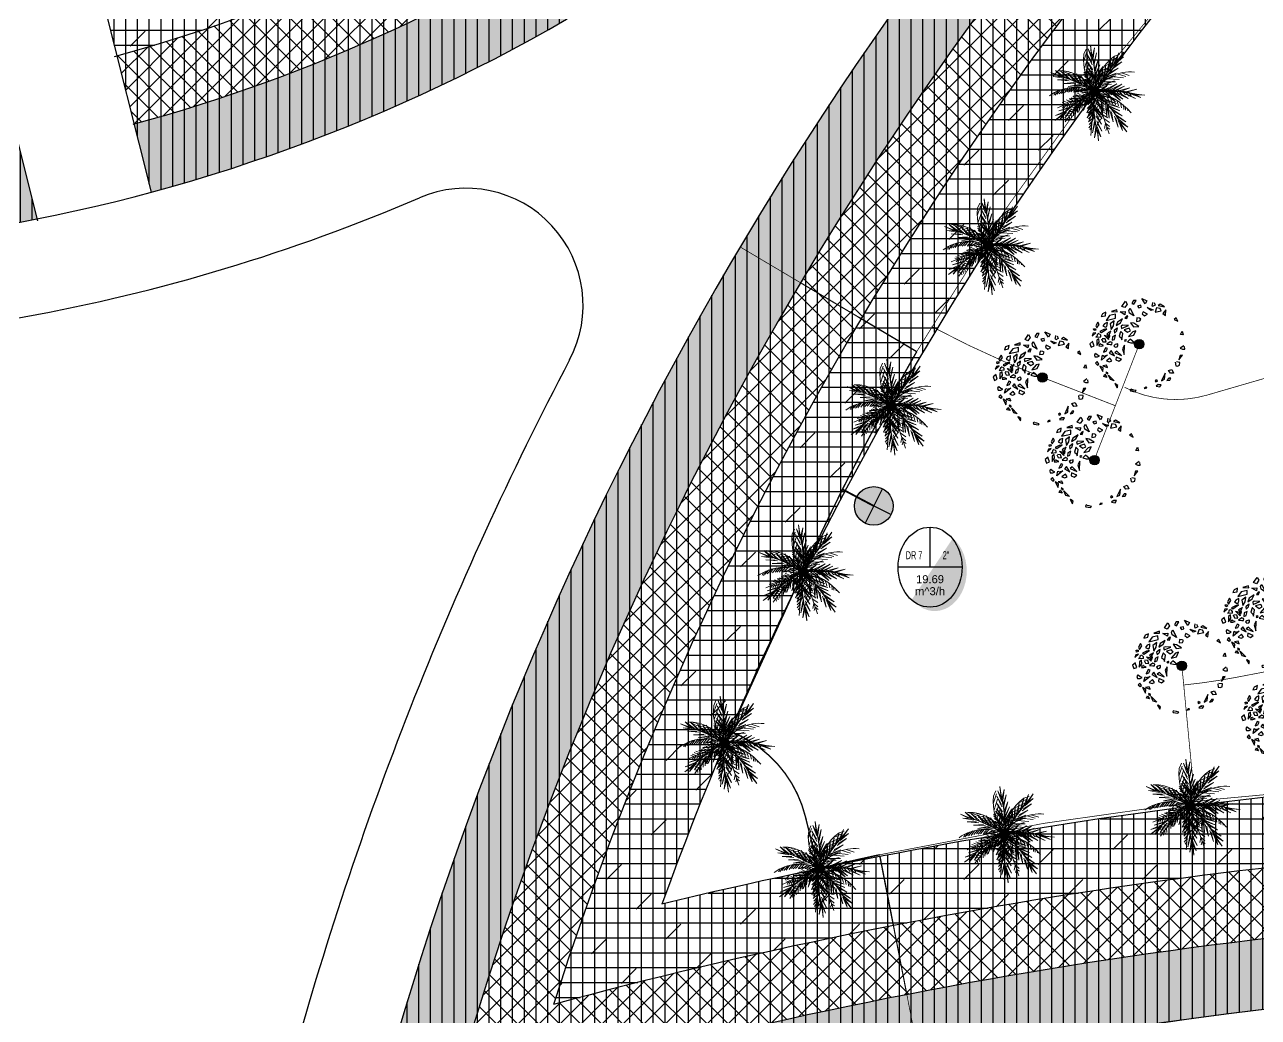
# Model space of a CAD drawing. Extents: x 671027 to 671614, y 802418 to 802669.
# Drawn here: x 671358.2 to 671410.8, y 802486.7 to 802529.1 of the extents above; entities that cross this region are included whole.
import ezdxf
from ezdxf.enums import TextEntityAlignment as Align

# ---------------------------------------------------------------- set-up
doc = ezdxf.new("R2010")
doc.units = 0
for name, color, linetype in [('Bubbler 110', 1, 'Continuous'), ('Bubbler 60', 200, 'Continuous'), ('drip line', 7, 'Continuous'), ('korezia', 8, 'Continuous'), ('L-VALV-NOTN', 7, 'Continuous'), ('L-VALV-SYMB', 7, 'Continuous'), ('L-ZONE-ATTR-VALV', 7, 'Continuous'), ('Pipe-Lateral-10 Bars-32mm', 7, 'Continuous'), ('Pipe-Lateral-10 Bars-50mm', 7, 'Continuous'), ('Pipe-Lateral-10 Bars-63mm', 7, 'Continuous'), ('Pipe-Lateral-10 Bars-90mm', 7, 'Continuous'), ('ROAD BORDER', 7, 'Continuous'), ('Roads boundry', 7, 'Continuous'), ('shrubs-Gc', 7, 'Continuous')]:
    doc.layers.add(name, color=color, linetype=linetype)
doc.layers.add('L-SYMB-TRIM', color=7, linetype='Continuous', true_color=0x000000)
doc.layers.add('palm bltshardia', color=8, linetype='Continuous', lineweight=15)
doc.styles.get("Standard").update_dxf_attribs({"font": 'arial.ttf'})
doc.styles.add('ValveZoneLabelText', font='arial.ttf', dxfattribs={"height": 0.2})
doc.linetypes.add('32mm', pattern='A,0.5,-0.2,["32mm",Standard,S=0.1,R=0,X=-0.1,Y=-0.05],-0.5', length=1.2)
doc.linetypes.add('50mm', pattern='A,0.5,-0.2,["50mm",Standard,S=0.1,R=0,X=-0.1,Y=-0.05],-0.5', length=1.2)
doc.linetypes.add('63mm', pattern='A,0.5,-0.2,["63mm",Standard,S=0.1,R=0,X=-0.1,Y=-0.05],-0.5', length=1.2)
doc.linetypes.add('90mm', pattern='A,0.5,-0.2,["90mm",Standard,S=0.1,R=0,X=-0.1,Y=-0.05],-0.5', length=1.2)
doc.linetypes.add('PIPE 90', pattern='A,12.7,-5.08,["GAS",Standard,S=2.54,R=0,X=-2.54,Y=-1.27],-6.35', length=24.13)
pattern_1 = [(90, (0, 0), (-0.5, 0), [])]

# ---------------------------------------------------------------- blocks, each defined once
blk = doc.blocks.new('aer')
at = {"layer": 'palm bltshardia', "color": 60}
for p, q in [((-0.891, 1.136, -0.051), (-0.879, 1.331, -0.051)), ((-0.255, 1.133, -0.051), (-0.058, 1.356, -0.051)), ((-0.81, 0.872, -0.051), (-0.819, 1.243, -0.051)), ((-0.707, 0.675, -0.051), (-0.718, 1.075, -0.051)), ((-0.603, 0.53, -0.051), (-0.613, 0.908, -0.051)), ((-0.278, 0.753, -0.051), (-0.062, 1.138, -0.051)), ((-0.277, 0.977, -0.051), (-0.076, 1.224, -0.051)), ((-0.258, 0.596, -0.051), (-0.065, 0.972, -0.051)), ((-0.51, 0.415, -0.051), (-0.513, 0.771, -0.051)), ((-0.425, 0.295, -0.051), (-0.425, 0.655, -0.051)), ((-0.339, 0.232, -0.051), (-0.331, 0.554, -0.051)), ((-0.217, 0.114, -0.051), (-0.257, 0.443, -0.051)), ((-0.21, 0.41, -0.051), (-0.041, 0.821, -0.051)), ((-0.149, 0.254, -0.051), (-0.025, 0.658, -0.051)), ((-0.095, 0.15, -0.051), (-0.012, 0.47, -0.051)), ((0.48, 0.526, -0.051), (0.717, 0.496, -0.051)), ((0.575, 0.6, -0.051), (0.788, 0.582, -0.051)), ((0.714, 0.682, -0.051), (0.895, 0.65, -0.051)), ((0.825, 0.752, -0.051), (0.985, 0.699, -0.051)), ((0.904, 0.782, -0.051), (1.026, 0.747, -0.051)), ((1.011, 0.826, -0.051), (1.077, 0.81, -0.051)), ((-1.388, 0.173, -0.051), (-1.523, 0.314, -0.051)), ((-1.139, 0.052, -0.051), (-1.417, 0.299, -0.051)), ((-0.925, -0.006, -0.051), (-1.225, 0.258, -0.051)), ((-0.748, -0.029, -0.051), (-1.032, 0.221, -0.051)), ((-0.6, -0.038, -0.051), (-0.863, 0.202, -0.051)), ((-0.454, -0.058, -0.051), (-0.718, 0.187, -0.051)), ((-0.349, -0.038, -0.051), (-0.579, 0.187, -0.051)), ((-0.18, -0.029, -0.051), (-0.449, 0.166, -0.051)), ((0.119, 0.117, -0.051), (0.41, 0.15, -0.051)), ((0.196, 0.228, -0.051), (0.479, 0.242, -0.051)), ((0.29, 0.343, -0.051), (0.575, 0.325, -0.051)), ((0.371, 0.427, -0.051), (0.632, 0.412, -0.051))]:
    blk.add_line(p, q, dxfattribs=at)
at = {"layer": 'palm bltshardia', "color": 52, "elevation": -0.051}
for points in [[(-0.674, 1.05), (-0.948, 1.329), (-0.715, 1.143)], [(-0.629, 1.061), (-0.748, 1.433), (-0.692, 1.141)], [(0.421, 1.002), (0.498, 1.407), (0.461, 1.073)], [(-0.455, 0.644), (-0.79, 0.908), (-0.484, 0.718)], [(-0.372, 0.679), (-0.449, 1.098), (-0.424, 0.739)], [(-0.243, 0.4), (-0.234, 0.912), (-0.291, 0.483)], [(0.226, 0.576), (0.227, 1.052), (0.262, 0.648)], [(0.484, 0.952), (0.786, 1.232), (0.523, 1.022)], [(-1.112, 0.409), (-1.451, 0.603), (-1.212, 0.425)], [(-0.664, 0.301), (-1.004, 0.558), (-0.742, 0.31)], [(-0.251, 0.358), (-0.722, 0.605), (-0.315, 0.456)], [(-0.334, 0.177), (-0.694, 0.569), (-0.446, 0.214)], [(0.009, 0.105), (0.103, 0.536), (-0.019, 0.164)], [(0.073, 0.241), (0.046, 0.832), (0.12, 0.405)], [(0.094, 0.247), (0.608, 0.539), (0.207, 0.374)], [(0.228, 0.559), (0.631, 0.814), (0.27, 0.628)], [(0.472, 0.216), (0.851, 0.589), (0.585, 0.247)], [(0.807, 0.324), (1.16, 0.563), (0.886, 0.329)], [(1.26, 0.408), (1.609, 0.585), (1.361, 0.419)], [(-1.111, 0.363), (-1.501, 0.383), (-1.204, 0.404)], [(-0.675, 0.212), (-1.1, 0.179), (-0.747, 0.247)], [(-0.373, 0.158), (-0.866, 0.018), (-0.465, 0.183)], [(-0.024, -0.011), (-0.416, -0.211), (-0.088, 0.002)], [(-0.02, 0.001), (-0.243, 0.382), (-0.081, 0.025)], [(0.069, -0.039), (0.462, 0.162), (0.133, -0.051)], [(0.083, 0.078), (0.397, 0.386), (0.148, 0.085)], [(0.51, 0.195), (0.995, 0.031), (0.603, 0.216)], [(0.814, 0.234), (1.237, 0.18), (0.887, 0.265)], [(1.257, 0.363), (1.648, 0.363), (1.352, 0.399)], [(-0.33, -0.233), (-0.849, -0.348), (-0.418, -0.311)], [(-0.021, -0.049), (-0.462, -0.051), (-0.073, -0.09)], [(-0.334, -0.276), (-0.459, -0.773), (-0.402, -0.343)], [(0.022, -0.075), (-0.197, -0.458), (0.031, -0.14)], [(0.027, -0.435), (-0.133, -0.942), (0.05, -0.549)], [(-0.013, -0.058), (-0.035, -0.498), (-0.056, -0.107)], [(0.034, -0.072), (0.404, -0.312), (0.055, -0.134)], [(0.066, -0.051), (0.288, -0.432), (0.127, -0.075)], [(0.38, -0.226), (0.739, -0.618), (0.491, -0.263)], [(0.419, -0.208), (0.911, -0.068), (0.511, -0.233)], [(0.709, -0.351), (1.049, -0.607), (0.788, -0.36)], [(0.721, -0.261), (1.146, -0.229), (0.792, -0.296)], [(1.156, -0.413), (1.547, -0.432), (1.249, -0.453)], [(-0.92, -0.79), (-1.258, -0.987), (-0.984, -0.869)], [(-0.88, -0.812), (-1.092, -1.141), (-0.961, -0.873)], [(-0.603, -0.456), (-0.995, -0.622), (-0.65, -0.52)], [(-0.531, -0.511), (-0.716, -0.895), (-0.597, -0.555)], [(0.084, -0.782), (0.031, -1.205), (0.115, -0.855)], [(0.062, -0.459), (0.43, -0.816), (0.087, -0.551)], [(0.167, -0.748), (0.408, -1.099), (0.172, -0.827)], [(1.157, -0.458), (1.496, -0.653), (1.257, -0.474)], [(0.214, -1.224), (0.216, -1.615), (0.251, -1.319)], [(0.254, -1.2), (0.432, -1.548), (0.265, -1.301)]]:
    blk.add_lwpolyline(points, dxfattribs=at)
at = {"layer": 'palm bltshardia', "elevation": -0.051}
for points in [[(-0.74, 1.253), (-0.9, 1.5), (-0.747, 1.23)], [(0.677, 1.327), (0.807, 1.59), (0.653, 1.32)], [(-1.325, 0.422), (-1.605, 0.513), (-1.304, 0.434)], [(1.474, 0.41), (1.758, 0.487), (1.454, 0.424)], [(1.37, -0.471), (1.65, -0.562), (1.35, -0.483)], [(-1.038, -0.969), (-1.257, -1.165), (-1.038, -0.945)], [(0.31, -1.415), (0.371, -1.703), (0.289, -1.403)]]:
    blk.add_lwpolyline(points, dxfattribs=at)
at = {"layer": 'palm bltshardia', "color": 64, "elevation": -0.051}
for points in [[(0.566, 1.137), (0.83, 1.426), (0.604, 1.231)], [(-0.585, 0.868), (-0.897, 1.137), (-0.626, 0.937)], [(-0.51, 0.897), (-0.602, 1.299), (-0.551, 0.966)], [(-0.298, 0.478), (-0.317, 0.955), (-0.337, 0.549)], [(0.146, 0.458), (0.125, 0.989), (0.199, 0.563)], [(0.292, 0.778), (0.353, 1.2), (0.342, 0.84)], [(0.364, 0.723), (0.688, 0.999), (0.39, 0.798)], [(-0.913, 0.369), (-1.252, 0.602), (-0.99, 0.392)], [(-0.474, 0.204), (-0.81, 0.542), (-0.55, 0.23)], [(-0.313, 0.485), (-0.726, 0.725), (-0.358, 0.553)], [(-0.1, 0.185), (-0.625, 0.458), (-0.218, 0.308)], [(-0.129, 0.074), (-0.526, 0.513), (-0.278, 0.157)], [(-0.095, 0.207), (-0.091, 0.798), (-0.148, 0.369)], [(0.047, 0.113), (-0.064, 0.539), (0.073, 0.172)], [(0.187, 0.472), (0.635, 0.72), (0.235, 0.555)], [(0.262, 0.124), (0.681, 0.542), (0.415, 0.2)], [(0.612, 0.236), (0.966, 0.557), (0.69, 0.258)], [(1.059, 0.379), (1.41, 0.595), (1.138, 0.398)], [(-0.922, 0.289), (-1.334, 0.276), (-1, 0.312)], [(-0.463, 0.191), (-0.929, 0.088), (-0.541, 0.21)], [(-0.148, 0.064), (-0.719, -0.091), (-0.319, 0.074)], [(0.083, 0.065), (0.409, -0.232), (0.148, 0.06)], [(0.119, 0.08), (0.5, 0.3), (0.143, 0.14)], [(0.194, -0.113), (0.765, 0.041), (0.364, -0.124)], [(0.281, 0.113), (0.843, -0.071), (0.451, 0.114)], [(0.601, 0.224), (1.061, 0.097), (0.681, 0.239)], [(1.065, 0.298), (1.475, 0.264), (1.143, 0.317)], [(-0.424, -0.34), (-0.884, -0.463), (-0.484, -0.393)], [(-0.139, -0.107), (-0.717, -0.231), (-0.285, -0.194)], [(-0.407, -0.338), (-0.551, -0.792), (-0.463, -0.396)], [(-0.139, -0.129), (-0.291, -0.7), (-0.234, -0.271)], [(0.013, -0.206), (-0.168, -0.769), (0.015, -0.376)], [(0.032, -0.217), (0.451, -0.634), (0.108, -0.37)], [(0.175, -0.124), (0.572, -0.562), (0.324, -0.207)], [(0.509, -0.24), (0.974, -0.138), (0.587, -0.26)], [(0.519, -0.254), (0.856, -0.591), (0.596, -0.279)], [(0.958, -0.419), (1.298, -0.652), (1.036, -0.441)], [(0.967, -0.338), (1.379, -0.325), (1.045, -0.361)], [(-0.786, -0.638), (-1.158, -0.815), (-0.845, -0.694)], [(-0.721, -0.686), (-0.916, -1.049), (-0.78, -0.742)], [(0.073, -0.569), (-0.052, -1.029), (0.088, -0.648)], [(0.079, -0.553), (0.401, -0.905), (0.101, -0.631)], [(0.149, -1.032), (0.117, -1.442), (0.168, -1.11)], [(0.223, -1), (0.44, -1.35), (0.242, -1.078)]]:
    blk.add_lwpolyline(points, dxfattribs=at)
at = {"layer": 'palm bltshardia', "color": 13, "elevation": -0.051}
for points in [[(-0.891, 1.136, 0.234869), (0.008, 0.007, 2.6185)], [(0.679, 1.294, 0.163977), (0.009, 0.019, -5.135633)], [(1.191, 0.889, 0.174923), (0.009, 0.019, -4.874429)], [(-1.388, 0.173, 0.234869), (0.051, 0.063, 2.6185)]]:
    blk.add_lwpolyline(points, format="xyb", dxfattribs=at)
at = {"layer": 'palm bltshardia', "color": 60, "elevation": -0.051}
for points in [[(0.346, 0.901), (0.522, 0.958)], [(0.406, 0.989), (0.614, 1.066)], [(0.459, 1.092), (0.619, 1.137)], [(0.57, 1.168), (0.645, 1.225)], [(0.092, 0.302), (0.284, 0.444)], [(0.113, 0.39), (0.329, 0.511)], [(0.15, 0.486), (0.355, 0.584)], [(0.192, 0.581), (0.389, 0.672)], [(0.232, 0.696), (0.429, 0.764)], [(0.268, 0.782), (0.488, 0.862)], [(-0.476, 0.001), (-0.659, 0.21)], [(-0.476, 0.001), (-0.651, -0.125)], [(-0.344, -0.005), (-0.564, 0.236)], [(-0.198, -0.001), (-0.478, 0.278)], [(0.048, 0.193), (0.251, 0.359)], [(0.132, -0.016), (0.347, 0.123)], [(0.29, -0.013), (0.55, 0.155)], [(0.436, -0.04), (0.597, 0.101)], [(0.555, -0.049), (0.726, 0.112)], [(0.724, -0.058), (0.9, 0.095)], [(0.858, -0.062), (1.03, 0.056)], [(0.997, -0.081), (1.205, 0.046)], [(-0.864, -0.39), (-0.901, -0.638)], [(-0.754, -0.298), (-0.822, -0.593)], [(-0.688, 0), (-0.795, -0.082)], [(-0.598, -0.007), (-0.74, -0.106)], [(-0.654, -0.229), (-0.713, -0.49)], [(-0.525, -0.157), (-0.625, -0.418)], [(-0.344, -0.005), (-0.553, -0.137)], [(-0.367, -0.091), (-0.498, -0.341)], [(-0.251, -0.055), (-0.363, -0.254)], [(-0.353, -0.437), (-0.28, -0.608)], [(-0.286, -0.34), (-0.232, -0.566)], [(-0.147, -0.032), (-0.263, -0.217)], [(-0.002, -0.409), (-0.051, -0.459), (-0.22, -0.606)], [(-0.219, -0.243), (-0.203, -0.469)], [(-0.163, -0.164), (-0.144, -0.437)], [(-0.001, -0.11), (-0.118, -0.234)], [(-0.002, -0.222), (-0.116, -0.329)], [(-0.002, -0.308), (-0.108, -0.42)], [(-0.094, -0.105), (-0.081, -0.326)], [(-0.003, -0.151), (-0.028, -0.305)], [(-0.002, -0.409), (0.047, -0.459), (0.121, -0.528)], [(0.047, -0.233), (0.01, -0.392)], [(0.042, -0.131), (0.164, -0.228)], [(0.112, -0.327), (0.049, -0.488)], [(0.06, -0.226), (0.195, -0.318)], [(0.075, -0.338), (0.231, -0.415)], [(0.129, -0.42), (0.091, -0.619)], [(0.103, -0.075), (0.236, -0.386)], [(0.126, -0.419), (0.288, -0.539)], [(0.189, -0.097), (0.322, -0.407)], [(0.29, -0.023), (0.519, -0.229)], [(0.305, -0.161), (0.429, -0.48)], [(0.425, -0.226), (0.506, -0.483)], [(0.437, -0.019), (0.574, -0.184)], [(0.522, -0.296), (0.588, -0.511)], [(0.556, -0.029), (0.699, -0.215)], [(0.621, -0.36), (0.699, -0.542)], [(0.724, -0.048), (0.874, -0.227)], [(0.729, -0.411), (0.789, -0.581)], [(0.857, -0.065), (1.008, -0.209)], [(0.974, -0.228), (1.131, -0.415)], [(1.18, -0.085), (1.34, -0.007)], [(1.18, -0.094), (1.325, -0.196)], [(1.32, -0.104), (1.43, -0.038)], [(1.32, -0.098), (1.418, -0.18)], [(-1.152, -0.763), (-1.161, -0.855)], [(-1.094, -0.665), (-1.113, -0.814)], [(-1.032, -0.575), (-1.052, -0.757)], [(-0.966, -0.495), (-0.98, -0.727)], [(-0.505, -0.816), (-0.4, -1.009)], [(-0.485, -0.747), (-0.393, -0.918)], [(-0.446, -0.674), (-0.361, -0.861)], [(-0.435, -0.581), (-0.335, -0.782)], [(-0.388, -0.512), (-0.311, -0.683)], [(-0.002, -0.478), (-0.172, -0.649)], [(-0.002, -0.548), (-0.171, -0.706)], [(-0.003, -0.64), (-0.149, -0.79)], [(-0.003, -0.726), (-0.14, -0.854)], [(-0.003, -0.829), (-0.127, -0.93)], [(-0.003, -0.64), (0.116, -0.754)], [(-0.003, -0.726), (0.14, -0.841)], [(-0.003, -0.829), (0.138, -0.925)], [(-0.002, -0.478), (0.102, -0.583)], [(-0.002, -0.548), (0.105, -0.657)], [(0.187, -0.532), (0.125, -0.75)], [(0.158, -0.54), (0.351, -0.659)], [(0.239, -0.622), (0.171, -0.827)], [(0.181, -0.642), (0.37, -0.747)], [(0.286, -0.717), (0.199, -0.946)], [(0.211, -0.744), (0.429, -0.854)], [(0.316, -0.854), (0.242, -1.038)], [(0.28, -0.865), (0.459, -0.951)], [(0.829, -0.453), (0.894, -0.625)], [(0.922, -0.499), (0.988, -0.649)], [(1.013, -0.55), (1.089, -0.703)], [(1.102, -0.589), (1.171, -0.694)], [(-0.547, -1.202), (-0.446, -1.344)], [(-0.543, -1.113), (-0.461, -1.266)], [(-0.541, -1.292), (-0.468, -1.389)], [(-0.534, -0.991), (-0.439, -1.198)], [(-0.519, -0.935), (-0.414, -1.11)], [(-0.002, -0.904), (-0.144, -1.051)], [(-0.003, -1.014), (-0.124, -1.13)], [(-0.003, -1.106), (-0.107, -1.216)], [(-0.003, -1.199), (-0.015, -1.204), (-0.072, -1.28)], [(-0.005, -1.014), (0.116, -1.131)], [(-0.005, -1.106), (0.099, -1.216)], [(-0.005, -1.199), (0.007, -1.204), (0.063, -1.28)], [(-0.004, -0.904), (0.136, -1.052)], [(0.341, -0.985), (0.28, -1.117)], [(0.381, -1.09), (0.311, -1.222)], [(0.42, -1.186), (0.348, -1.292)], [(0.351, -0.979), (0.485, -1.034)], [(0.392, -1.083), (0.533, -1.133)], [(0.428, -1.18), (0.553, -1.209)], [(0.496, -1.263), (0.45, -1.328)], [(0.496, -1.263), (0.574, -1.28)]]:
    blk.add_lwpolyline(points, dxfattribs=at)
at = {"layer": 'palm bltshardia', "color": 13, "elevation": -0.051}
for points in [[(1.572, -0.121), (-0.008, 0.006)], [(-0.001, -0.009), (-0.005, -1.443)], [(0.023, -0.021), (1.368, -0.745)]]:
    blk.add_lwpolyline(points, dxfattribs=at)
at = {"layer": 'palm bltshardia', "color": 60, "elevation": -0.051}
blk.add_lwpolyline([(0.564, -1.395, -0.096681), (0.06, -0.134, 0.41346)], format="xyb", dxfattribs=at)
at = {"layer": 'palm bltshardia', "color": 15}
for centre, radius, start, end in [((3.668, -0.983, -0.051), 3.795, 142.5718, 163.5983), ((3.668, -0.983, -0.051), 3.781, 142.2898, 163.5983), ((2.757, 2.687, -0.051), 3.795, 202.5718, 223.5983), ((2.757, 2.687, -0.051), 3.781, 202.2898, 223.5983), ((-1.82, -3.326, -0.051), 3.781, 61.1603, 82.4687), ((-1.82, -3.326, -0.051), 3.795, 61.1603, 82.1867), ((1.778, -3.358, -0.051), 3.795, 94.9049, 115.9313), ((1.778, -3.358, -0.051), 3.781, 94.6228, 115.9313), ((1.96, -3.271, -0.051), 3.795, 121.1603, 142.1867), ((1.96, -3.271, -0.051), 3.781, 121.1603, 142.4687), ((3.803, 0.03, -0.051), 3.795, 181.1603, 202.1867), ((3.803, 0.03, -0.051), 3.781, 181.1603, 202.4687), ((1.866, 3.277, -0.051), 3.795, 241.1603, 262.1867), ((1.866, 3.277, -0.051), 3.781, 241.1603, 262.4687)]:
    blk.add_arc(centre, radius, start, end, dxfattribs=at)
at = {"layer": 'palm bltshardia', "color": 60, "extrusion": (0, 0, -1)}
for centre, major_axis, start_param, end_param in [((1.156, 0.858, -0.051), (0.869, -1.145), 1.597919, 2.736382), ((0.009, 0.019, -0.051), (-0.0166, -0.0126), 4.61587, 6.963033), ((1.019, -1.193, -0.051), (-1.248, -0.947), 0.42674, 1.511951)]:
    blk.add_ellipse(centre, major_axis=major_axis, ratio=1, start_param=start_param, end_param=end_param, dxfattribs=at)
at = {"layer": 'palm bltshardia', "color": 13, "extrusion": (0, 0, -1)}
blk.add_ellipse((0.106, -1.436, -0.051), major_axis=(0.863, -1.136), ratio=1, start_param=2.601404, end_param=3.68612, dxfattribs=at)
blk = doc.blocks.new('korezya')
at = {"layer": 'korezia', "color": 3}
for p, q in [((-3.69, 5.17), (-3.86, 4.91)), ((-3.3, 5.2), (-3.69, 5.17)), ((-3.55, 4.95), (-3.3, 5.2)), ((-3.15, 4.18), (-2.59, 5.16)), ((-2.59, 5.16), (-3.01, 4.98)), ((-2.3, 5.96), (-2.49, 5.7)), ((-2.49, 5.7), (-2.15, 5.63)), ((-1.81, 5.84), (-2.3, 5.96)), ((-2.15, 5.63), (-2.13, 5.73)), ((-2.15, 5.63), (-2.15, 5.63)), ((-2.1, 5.65), (-1.81, 5.84)), ((-1.81, 5.26), (-2.04, 5.2)), ((-2.04, 5.2), (-2, 5.01)), ((-1.93, 5), (-1.73, 5.13)), ((-1.73, 5.13), (-1.81, 5.26)), ((1.08, 6.35), (0.94, 6.21)), ((0.94, 6.21), (1.25, 6.11)), ((1.68, 6.19), (1.08, 6.35)), ((1.25, 6.11), (1.49, 6.03)), ((1.49, 6.03), (1.49, 6.03)), ((1.56, 5.95), (1.74, 6.04)), ((1.74, 6.04), (1.68, 6.19)), ((3.44, 5.62), (3.35, 5.3)), ((3.35, 5.3), (3.66, 5.05)), ((3.35, 5.3), (3.73, 5.03)), ((3.73, 5.03), (3.44, 5.62)), ((3.66, 5.05), (3.66, 5.05)), ((-4.11, 3.75), (-4.29, 4.27)), ((-4.29, 4.27), (-3.88, 4.25)), ((-3.65, 3.86), (-4.11, 3.75)), ((-3.88, 4.25), (-3.65, 3.86)), ((-3.86, 4.91), (-3.61, 4.89)), ((-3.61, 4.89), (-3.55, 4.95)), ((-3.01, 4.98), (-3.15, 4.18)), ((3.79, 4.64), (4.25, 4.44)), ((4.47, 3.81), (3.79, 4.64)), ((4.25, 4.44), (4.47, 3.81)), ((4.56, 3.65), (4.53, 3.52)), ((4.53, 3.52), (4.66, 3.44)), ((4.8, 3.47), (4.56, 3.65)), ((4.66, 3.44), (4.66, 3.44)), ((4.72, 3.34), (4.8, 3.47)), ((4.73, 4.11), (5.13, 3.97)), ((4.98, 3.67), (4.73, 4.11)), ((5.13, 3.97), (4.98, 3.67)), ((2.93, 2.08), (2.56, 1.83)), ((2.56, 1.83), (3.24, 1.48)), ((3.34, 1.85), (2.93, 2.08)), ((3.24, 1.48), (3.34, 1.85)), ((4.21, 2.05), (3.87, 1.95)), ((3.87, 1.95), (4.09, 1.55)), ((4.09, 1.55), (4.59, 1.89)), ((4.59, 1.89), (4.21, 2.05)), ((5.14, 2.51), (4.52, 2.8)), ((4.52, 2.8), (4.63, 2.46)), ((4.63, 2.46), (5.14, 2.51)), ((5.21, 3.28), (5.12, 2.79)), ((5.12, 2.79), (5.54, 2.5)), ((5.54, 2.5), (5.21, 3.28)), ((5.85, 2.35), (5.64, 2.23)), ((5.64, 2.23), (5.84, 1.86)), ((5.84, 1.86), (6.08, 2.09)), ((6.08, 2.09), (5.85, 2.35)), ((-5.74, 1.16), (-6.09, 1.19)), ((-6.09, 1.19), (-6.06, 0.81)), ((-6.06, 0.81), (-6.06, 0.81)), ((-5.96, 0.7), (-5.47, 0.99)), ((-5.47, 0.99), (-5.74, 1.16)), ((2.13, 1.23), (2, -0.03)), ((2, -0.03), (2.32, 0.43)), ((2.32, 0.43), (2.13, 1.23)), ((3.4, 0.87), (2.51, 1.32)), ((2.51, 1.32), (3.09, 0.68)), ((2.98, 0.1), (2.9, -0.03)), ((3.26, 0.13), (2.98, 0.1)), ((3.09, 0.68), (3.4, 0.87)), ((3.42, -0.07), (3.26, 0.13)), ((4.14, 0.86), (3.45, 1.29)), ((3.45, 1.29), (3.86, 0.56)), ((3.86, 0.56), (3.82, 0.7)), ((3.86, 0.56), (4.14, 0.86)), ((4.51, 0.59), (4.32, 0.24)), ((4.32, 0.24), (4.56, 0.14)), ((4.84, 1.21), (4.38, 1.1)), ((4.9, 0.68), (4.51, 0.59)), ((4.56, 0.14), (4.9, 0.68)), ((5.74, 1.25), (5.47, 1.13)), ((5.47, 1.13), (5.72, 1.02)), ((5.72, 1.02), (5.97, 0.78)), ((6.11, 1.22), (5.74, 1.25)), ((5.97, 0.78), (5.97, 0.78)), ((6.02, 0.75), (6.16, 0.96)), ((6.16, 0.96), (6.11, 1.22)), ((-5.91, -1.25), (-6.03, -0.77)), ((-6.03, -0.77), (-5.67, -0.82)), ((-5.67, -0.82), (-5.91, -1.25)), ((2.31, -0.77), (2.08, -1.61)), ((2.08, -1.61), (2.33, -1.9)), ((2.35, -1.04), (2.31, -0.77)), ((2.63, -1.31), (2.35, -1.04)), ((2.39, -1.89), (2.63, -1.31)), ((2.9, -0.03), (2.89, -0.27)), ((2.89, -0.27), (3.04, -0.23)), ((3.03, -0.26), (3.25, -0.21)), ((3.04, -0.23), (3.04, -0.23)), ((3.28, -0.92), (3.09, -1.47)), ((3.09, -1.47), (3.51, -1.28)), ((3.25, -0.21), (3.42, -0.07)), ((3.62, -0.83), (3.28, -0.92)), ((3.68, -0.28), (3.63, -0.51)), ((3.63, -0.51), (3.88, -0.65)), ((3.93, -0.29), (3.68, -0.28)), ((3.88, -0.65), (4.36, -0.37)), ((4.36, -0.37), (3.93, -0.29)), ((4.86, -0.74), (4.41, -0.66)), ((4.41, -0.66), (4.52, -1.09)), ((4.52, -1.09), (4.94, -1.15)), ((5.12, -0.17), (4.82, -0.22)), ((4.82, -0.22), (4.98, -0.3)), ((5.02, -1.14), (4.86, -0.74)), ((4.94, -1.15), (4.94, -1.15)), ((4.98, -0.3), (5.16, -0.37)), ((5.08, -1.43), (5.05, -1.63)), ((5.05, -1.63), (5.23, -1.83)), ((5.08, -1.43), (5.11, -1.41)), ((5.74, -1.43), (5.08, -1.43)), ((5.46, -0.21), (5.12, -0.17)), ((5.16, -0.37), (5.18, -0.46)), ((5.18, -0.46), (5.19, -0.46)), ((5.33, -0.49), (5.46, -0.21)), ((5.74, -0.29), (5.35, -0.72)), ((5.35, -0.72), (5.36, -1.18)), ((5.36, -1.18), (5.67, -1)), ((5.55, -1.73), (5.63, -1.5)), ((5.63, -1.5), (5.74, -1.43)), ((5.67, -1), (5.74, -0.29)), ((6.25, -1.62), (5.71, -2.03)), ((6.08, -1.99), (6.25, -1.62)), ((6.5, -0.14), (6.09, -0.26)), ((6.09, -0.26), (6.22, -0.76)), ((6.21, -0.91), (6.64, -0.61)), ((6.22, -0.76), (6.22, -0.76)), ((6.64, -0.61), (6.5, -0.14)), ((-4.97, -2.95), (-5.43, -2.65)), ((-5.43, -2.65), (-5.26, -3.12)), ((-5.26, -3.12), (-4.97, -2.95)), ((-0.34, -3.12), (-0.49, -3.36)), ((0.13, -3.09), (-0.34, -3.12)), ((0.58, -2.39), (-0.14, -2.4)), ((-0.14, -2.4), (0.48, -2.89)), ((0.03, -3.55), (0.13, -3.09)), ((0.48, -2.89), (0.92, -2.98)), ((0.92, -2.98), (0.58, -2.39)), ((1.02, -1.9), (1.2, -2.26)), ((1.2, -2.26), (1.89, -2.11)), ((2.19, -2.32), (1.26, -2.63)), ((1.26, -2.63), (2.05, -2.75)), ((2.28, -3.09), (1.95, -3.59)), ((1.95, -3.59), (2.66, -3.21)), ((2.05, -2.75), (2.25, -2.64)), ((2.25, -2.64), (2.19, -2.32)), ((2.91, -2.76), (2.28, -3.09)), ((2.33, -1.9), (2.39, -1.89)), ((2.66, -3.21), (2.91, -2.76)), ((2.87, -2.04), (2.76, -2.42)), ((2.76, -2.42), (2.85, -2.38)), ((2.85, -2.38), (3.24, -2.11)), ((3.21, -1.76), (2.87, -2.04)), ((3.25, -2.76), (3.12, -3.41)), ((3.12, -3.41), (3.68, -3.04)), ((3.24, -2.11), (3.21, -1.76)), ((3.61, -2.29), (3.25, -2.76)), ((3.68, -3.04), (3.61, -2.29)), ((4.09, -2.97), (4.05, -3.28)), ((4.05, -3.28), (4.17, -3.24)), ((4.14, -2.75), (4.09, -2.97)), ((4.34, -2.65), (4.14, -2.75)), ((4.17, -3.24), (4.46, -3.14)), ((4.97, -1.98), (4.2, -2.43)), ((4.2, -2.43), (4.6, -2.36)), ((4.68, -2.87), (4.34, -2.65)), ((4.46, -3.14), (4.68, -2.87)), ((4.6, -2.36), (5.16, -2.13)), ((5.16, -2.13), (4.97, -1.98)), ((5.53, -2.66), (5.16, -3.1)), ((5.16, -3.1), (5.32, -3.43)), ((5.23, -1.83), (5.23, -1.83)), ((5.3, -1.89), (5.55, -1.73)), ((5.32, -3.43), (5.65, -2.96)), ((5.65, -2.96), (5.53, -2.66)), ((5.7, -2.39), (5.93, -2.33)), ((5.7, -2.57), (5.7, -2.39)), ((5.96, -2.58), (5.7, -2.57)), ((5.71, -2.03), (6.08, -1.99)), ((5.93, -2.33), (5.96, -2.58)), ((-2.97, -4.99), (-3.79, -4.74)), ((-3.79, -4.74), (-3.27, -5.14)), ((-3.27, -5.14), (-2.97, -4.99)), ((-3.19, -4.55), (-2.73, -4.69)), ((-2.73, -4.69), (-2.48, -4.13)), ((-2.56, -5.05), (-2.22, -4.91)), ((-2.24, -4.48), (-1.91, -4.4)), ((-1.49, -4.84), (-2.24, -4.48)), ((-2.22, -4.91), (-2.16, -5.09)), ((-1.91, -4.4), (-1.49, -4.84)), ((-1.04, -3.74), (-1.46, -3.93)), ((-1.46, -3.93), (-0.88, -4.31)), ((-0.74, -4.05), (-1.04, -3.74)), ((-0.88, -4.31), (-0.74, -4.05)), ((-0.36, -4.87), (-0.69, -4.96)), ((-0.69, -4.96), (-0.66, -5.23)), ((-0.49, -3.36), (-0.33, -3.49)), ((-0.2, -5.15), (-0.36, -4.87)), ((-0.33, -3.49), (-0.33, -3.49)), ((-0.33, -3.49), (-0.33, -3.49)), ((-0.33, -3.49), (0.03, -3.55)), ((1.37, -3.59), (1.2, -3.95)), ((1.67, -3.64), (1.37, -3.59)), ((1.41, -3.92), (1.67, -3.64)), ((3.39, -4.71), (2.63, -4.61)), ((2.63, -4.61), (2.63, -4.89)), ((2.63, -4.89), (3.39, -4.71)), ((2.91, -3.77), (2.88, -4.29)), ((2.88, -4.29), (3.67, -4.18)), ((4.19, -3.57), (2.91, -3.77)), ((3.67, -4.18), (4.19, -3.57)), ((4.24, -4.21), (4.14, -4.68)), ((4.14, -4.68), (4.61, -4.5)), ((4.8, -4.15), (4.24, -4.21)), ((4.61, -4.5), (4.8, -4.15)), ((-2.45, -5.42), (-2.56, -5.05)), ((-2.2, -5.16), (-2.27, -5.47)), ((-2.27, -5.47), (-2.27, -5.47)), ((-2.16, -5.09), (-2.2, -5.16)), ((-1.51, -5.73), (-1.25, -5.35)), ((-0.85, -6.12), (-1.51, -5.73)), ((-1.25, -5.35), (-0.85, -6.12)), ((-0.66, -5.23), (-0.2, -5.15))]:
    blk.add_line(p, q, dxfattribs=at)
at = {"layer": 'korezia', "color": 6}
for p, q in [((-0.18, 6.02), (-0.55, 5.97)), ((-0.55, 5.97), (-0.51, 5.81)), ((-0.4, 5.84), (-0.18, 6.02)), ((-4.91, 3.37), (-5.19, 3.28)), ((-4.66, 3.3), (-4.91, 3.37)), ((-5.15, 2.55), (-5.7, 1.95)), ((-5.7, 1.95), (-5.39, 1.96)), ((-5.39, 1.96), (-5.15, 2.55)), ((-5.19, 3.28), (-5.27, 2.91)), ((-5.27, 2.91), (-4.79, 2.81)), ((-4.79, 2.81), (-4.79, 2.81)), ((-4.63, 2.83), (-4.66, 3.3)), ((4.38, 1.1), (5.27, 1.71)), ((5.27, 1.71), (5.07, 1.07)), ((0.15, 0.08), (0, 0)), ((0.16, -0.09), (0.25, 0.04)), ((5.07, 1.07), (4.84, 1.21)), ((0, 0), (0.16, -0.09)), ((0.62, -1.26), (0.31, -1.84)), ((0.62, -0.22), (1.17, -0.76)), ((1.1, -0.28), (0.62, -0.22)), ((1.35, -1.14), (0.62, -1.26)), ((0.73, -1.74), (1.35, -1.14)), ((1.55, -0.43), (1.1, -0.28)), ((1.17, -0.76), (1.55, -0.43)), ((1.71, -0.58), (1.69, -0.68)), ((1.69, -0.68), (1.73, -0.77)), ((1.9, -0.55), (1.71, -0.58)), ((1.8, -0.74), (1.96, -0.66)), ((1.96, -0.66), (1.9, -0.55)), ((3.51, -1.28), (3.62, -0.83)), ((3.96, -1.6), (3.79, -1.89)), ((3.92, -1.24), (3.87, -1.46)), ((3.87, -1.46), (3.96, -1.6)), ((4.04, -1.19), (3.92, -1.24)), ((4, -1.38), (4.04, -1.19)), ((4.23, -1.72), (4, -1.38)), ((4.2, -1.44), (4.08, -0.96)), ((4.08, -0.96), (4.64, -1.6)), ((4.64, -1.6), (4.2, -1.44)), ((4.64, -1.6), (4.64, -1.6)), ((4.64, -1.6), (4.64, -1.6)), ((0.31, -1.84), (0.73, -1.74)), ((1.45, -1.73), (1.02, -1.9)), ((1.89, -2.11), (1.45, -1.73)), ((3.79, -1.89), (3.66, -2.1)), ((3.66, -2.1), (3.81, -1.98)), ((3.81, -1.98), (4.01, -1.89)), ((4.01, -1.89), (4.23, -1.72)), ((-3.83, -3.58), (-3.95, -4.31)), ((-3.95, -4.31), (-3.5, -3.85)), ((-3.5, -3.85), (-3.83, -3.58)), ((-2.48, -4.13), (-3.34, -4.24)), ((-3.34, -4.24), (-3.19, -4.55)), ((0.83, -4.93), (0.4, -3.86)), ((0.4, -3.86), (0.95, -4.28)), ((1.03, -4.65), (0.83, -4.93)), ((0.95, -4.28), (1.03, -4.65)), ((1.2, -3.95), (1.41, -3.92)), ((1.53, -4.53), (1.62, -4.13)), ((2.2, -4.55), (1.53, -4.53)), ((1.62, -4.13), (2.2, -4.55)), ((0.28, -5.42), (-0.06, -5.92)), ((-0.06, -5.92), (0.28, -5.95)), ((0.55, -5.57), (0.28, -5.42)), ((0.28, -5.95), (0.55, -5.57)), ((1.2, -5.52), (1.55, -5.09)), ((1.39, -5.92), (1.2, -5.52)), ((1.91, -5.28), (1.39, -5.92)), ((1.55, -5.09), (1.91, -5.28))]:
    blk.add_line(p, q, dxfattribs=at)
blk = doc.blocks.new('Bubbler 110')
at = {"layer": 'Bubbler 110'}
h = blk.add_hatch(color=1, dxfattribs=at)
h.dxf.hatch_style = 1
h.paths.add_polyline_path([(-0.2, 0, 1), (0.2, 0, 1)])
at = {"layer": 'Bubbler 110', "color": 7}
blk.add_circle((0, 0), 0.2, dxfattribs=at)
blk = doc.blocks.new('Bubbler 60')
at = {"layer": 'Bubbler 60'}
h = blk.add_hatch(color=200, dxfattribs=at)
h.dxf.hatch_style = 1
h.paths.add_polyline_path([(0.2, 0, 1), (-0.2, 0, 1)])
at = {"layer": 'Bubbler 60', "color": 7}
blk.add_circle((0, 0), 0.2, dxfattribs=at)
blk = doc.blocks.new('valvesym-1')
at = {"linetype": 'Continuous', "lineweight": 0}
for points in [[(-0.006, 0), (-0.747, 0), (-0.75, 0.006), (-0.741, 0.117), (-0.713, 0.232), (-0.668, 0.34), (-0.607, 0.441), (-0.53, 0.53), (-0.441, 0.607), (-0.34, 0.668), (-0.232, 0.713), (-0.117, 0.741), (-0.006, 0.75), (0, 0.747), (0, 0.006)], [(0.747, 0), (0.006, 0), (0, -0.006), (0, -0.747), (0.006, -0.75), (0.117, -0.741), (0.232, -0.713), (0.34, -0.668), (0.441, -0.607), (0.53, -0.53), (0.607, -0.441), (0.668, -0.34), (0.713, -0.232), (0.741, -0.117), (0.75, -0.006)]]:
    blk.add_hatch(color=0, dxfattribs=at).paths.add_polyline_path(points, flags=0)
at = {"layer": 'L-SYMB-TRIM', "linetype": 'Continuous', "lineweight": 0}
h = blk.add_hatch(color=256, dxfattribs=at)
edge = h.paths.add_edge_path()
edge.add_arc((0, 0), 0.75, 0, 360)
at = {"color": 0, "linetype": 'Continuous', "ltscale": 0.102234, "flags": 128}
for points in [[(0, 0.75), (0, -0.75)], [(0.75, 0), (-0.75, 0)]]:
    blk.add_lwpolyline(points, dxfattribs=at)
at = {"color": 0, "linetype": 'Continuous', "ltscale": 0.102234}
blk.add_circle((0, 0), 0.75, dxfattribs=at)
blk = doc.blocks.new('ControlValve-1')
at = {"layer": 'L-VALV-SYMB', "color": 0, "xscale": 1.000000032, "yscale": 1.000000032}
blk.add_blockref('valvesym-1', (0, 0), dxfattribs=at)
at = {"layer": 'L-ZONE-ATTR-VALV', "style": 'ValveZoneLabelText'}
blk.add_attdef('WaterSource/ZoneId', (0, 0), '', height=0.2, dxfattribs=at)
blk = doc.blocks.new('V-D-2')
at = {"layer": 'L-VALV-SYMB', "color": 12, "rotation": 63.40581976892219}
blk.add_blockref('ControlValve-1', (0, 0), dxfattribs=at)
blk = doc.blocks.new('vnotation-4')
h = blk.add_hatch(color=256)
edge = h.paths.add_edge_path()
edge.add_ellipse((0, 0), major_axis=(0, 0.5), ratio=0.8, start_angle=151.2394, end_angle=321.1378)
edge.add_ellipse((0.059, -0.049), major_axis=(0, 0.5), ratio=0.8, start_angle=141.1378, end_angle=331.2394, ccw=False)
for p, q in [((0, 0), (0, 0.5)), ((0.4, 0), (-0.4, 0))]:
    blk.add_line(p, q)
blk.add_ellipse((0, 0), major_axis=(0, 0.5), ratio=0.8, start_param=-3.141592653589793, end_param=3.141592653589793)
for tag, p in [('AA', (-0.2, 0.15)), ('2', (0.2, 0.15)), ('20', (0, -0.15)), ('GPM', (0, -0.3))]:
    blk.add_attdef(tag, text='', height=0.1).set_placement(p, align=Align.MIDDLE_CENTER)
at = {"flags": 1}
blk.add_attdef('WATERSOURCE/ZONEID', text='', height=0.005, dxfattribs=at).set_placement((0, 0), align=Align.MIDDLE_CENTER)

msp = doc.modelspace()

# ---------------------------------------------------------------- hatches: boundary and pattern name
at = {"layer": 'drip line', "true_color": 0xfecc66, "transparency": 33554585}
h = msp.add_hatch(dxfattribs=at)
h.set_pattern_fill('ANSI31', color=31, scale=4, angle=45)
h.set_pattern_definition(pattern_1)
h.paths.add_polyline_path([(671362.766, 802562.763, 0.010308), (671362.871, 802563.29, -0.370131), (671365.897, 802565.76, -0.158628), (671405.344, 802551.855, -0.180372), (671363.591, 802521.965), (671362.859, 802524.875, 0.169632), (671401.196, 802551.172, 0.159344)])
h = msp.add_hatch(dxfattribs=at)
h.set_pattern_fill('ANSI31', color=31, scale=4, angle=45)
h.set_pattern_definition(pattern_1)
h.paths.add_polyline_path([(671401.196, 802551.172, -0.169632), (671362.859, 802524.875), (671362.127, 802527.785, 0.157405), (671396.85, 802550.447, 0.151014), (671361.684, 802559.727, 0.062082), (671362.766, 802562.763, -0.159344)])
h = msp.add_hatch(dxfattribs=at)
h.set_pattern_fill('ANSI31', color=31, scale=4, angle=45)
h.set_pattern_definition(pattern_1)
h.paths.add_polyline_path([(671305.07, 802530.814, -0.158108), (671335.475, 802559.344, -0.370131), (671339.241, 802558.306, 0.010308), (671339.55, 802557.867, 0.158242), (671309.218, 802531.98, 0.184957), (671357.985, 802523.757), (671358.722, 802520.823, -0.192545)])
h = msp.add_hatch(dxfattribs=at)
h.set_pattern_fill('ANSI31', color=31, scale=4, angle=45)
h.set_pattern_definition(pattern_1)
h.paths.add_polyline_path([(671396.85, 802550.447, -0.157405), (671362.127, 802527.785), (671361.396, 802530.695, 0.143251), (671392.236, 802549.666, 0.14597), (671359.467, 802556.585, 0.074201), (671361.684, 802559.727, -0.151014)])
h = msp.add_hatch(dxfattribs=at)
h.set_pattern_fill('ANSI31', color=31, scale=4, angle=45)
h.set_pattern_definition(pattern_1)
h.paths.add_polyline_path([(671376.323, 802482.921, -0.068409), (671431.498, 802491.475, -0.01121), (671431.129, 802488.468, 0.074531), (671372.084, 802478.449, -0.137219), (671410.299, 802547.668, -0.0111), (671412.449, 802545.576, 0.127822)])
h = msp.add_hatch(dxfattribs=at)
h.set_pattern_fill('ANSI31', color=31, scale=4, angle=45)
h.set_pattern_definition(pattern_1)
h.paths.add_polyline_path([(671380.748, 802487.299, -0.062121), (671431.731, 802494.479, -0.011149), (671431.498, 802491.475, 0.068409), (671376.323, 802482.921, -0.127822), (671412.449, 802545.576, -0.011108), (671414.506, 802543.388, 0.117882)])
h = msp.add_hatch(dxfattribs=at)
h.set_pattern_fill('ANSI31', color=31, scale=4, angle=45)
h.set_pattern_definition(pattern_1)
h.paths.add_polyline_path([(671414.506, 802543.388, -0.01114), (671416.469, 802541.105, 0.107351), (671385.366, 802491.578, -0.055665), (671431.83, 802497.481, -0.011113), (671431.731, 802494.479, 0.062121), (671380.748, 802487.299, -0.117882)])
h = msp.add_hatch(dxfattribs=at)
h.set_pattern_fill('ANSI31', color=31, scale=4, angle=45)
h.set_pattern_definition(pattern_1)
h.paths.add_polyline_path([(671296.697, 802496.716, -0.110571), (671302.512, 802525.664, -0.131747), (671359.815, 802473.982, 0.003779), (671356.99, 802472.823, 0.125113), (671304.023, 802521.485, 0.098023), (671299.696, 802496.782, -0.642268), (671306.9, 802468.533, 0.080284), (671319.166, 802451.976, 0.003771), (671316.684, 802450.21, -0.07826), (671304.236, 802467.155, -0.356419), (671305.017, 802470.868, 0.642268), (671299.161, 802493.83, -0.356419)])
at = {"layer": 'shrubs-Gc'}
h = msp.add_hatch(dxfattribs=at)
h.set_pattern_fill('AR-SAND', color=219, scale=0.01125)
h.paths.add_polyline_path([(671362.766, 802562.763, 0.010308), (671362.871, 802563.29, -0.370131), (671365.897, 802565.76, -0.158628), (671405.344, 802551.855, -0.180372), (671363.591, 802521.965), (671362.859, 802524.875, 0.169632), (671401.196, 802551.172, 0.159344)])
h = msp.add_hatch(dxfattribs=at)
h.set_pattern_fill('ANSI37', color=74, scale=0.2)
h.paths.add_polyline_path([(671401.196, 802551.172, -0.169632), (671362.859, 802524.875), (671362.127, 802527.785, 0.157405), (671396.85, 802550.447, 0.151014), (671361.684, 802559.727, 0.062082), (671362.766, 802562.763, -0.159344)])
h = msp.add_hatch(dxfattribs=at)
h.set_pattern_fill('AR-SAND', color=219, scale=0.01125)
h.paths.add_polyline_path([(671305.07, 802530.814, -0.158108), (671335.475, 802559.344, -0.370131), (671339.241, 802558.306, 0.010308), (671339.55, 802557.867, 0.158242), (671309.218, 802531.98, 0.184957), (671357.985, 802523.757), (671358.722, 802520.823, -0.192545)])
at = {"layer": 'shrubs-Gc', "linetype": 'ByBlock'}
h = msp.add_hatch(dxfattribs=at)
h.set_pattern_fill('DOLMIT', color=240, scale=0.1)
h.paths.add_polyline_path([(671396.85, 802550.447, -0.157405), (671362.127, 802527.785), (671361.396, 802530.695, 0.143251), (671392.236, 802549.666, 0.14597), (671359.467, 802556.585, 0.074201), (671361.684, 802559.727, -0.151014)])
at = {"layer": 'shrubs-Gc'}
h = msp.add_hatch(dxfattribs=at)
h.set_pattern_fill('AR-SAND', color=219, scale=0.01125)
h.paths.add_polyline_path([(671376.323, 802482.921, -0.068409), (671431.498, 802491.475, -0.01121), (671431.129, 802488.468, 0.074531), (671372.084, 802478.449, -0.137219), (671410.299, 802547.668, -0.0111), (671412.449, 802545.576, 0.127822)])
h = msp.add_hatch(dxfattribs=at)
h.set_pattern_fill('ANSI37', color=74, scale=0.2)
h.paths.add_polyline_path([(671380.748, 802487.299, -0.062121), (671431.731, 802494.479, -0.011149), (671431.498, 802491.475, 0.068409), (671376.323, 802482.921, -0.127822), (671412.449, 802545.576, -0.011108), (671414.506, 802543.388, 0.117882)])
at = {"layer": 'shrubs-Gc', "linetype": 'ByBlock'}
h = msp.add_hatch(dxfattribs=at)
h.set_pattern_fill('DOLMIT', color=240, scale=0.1)
h.paths.add_polyline_path([(671414.506, 802543.388, -0.01114), (671416.469, 802541.105, 0.107351), (671385.366, 802491.578, -0.055665), (671431.83, 802497.481, -0.011113), (671431.731, 802494.479, 0.062121), (671380.748, 802487.299, -0.117882)])
at = {"layer": 'shrubs-Gc'}
h = msp.add_hatch(dxfattribs=at)
h.set_pattern_fill('AR-SAND', color=219, scale=0.01125)
h.paths.add_polyline_path([(671296.697, 802496.716, -0.110571), (671302.512, 802525.664, -0.131747), (671359.815, 802473.982, 0.003779), (671356.99, 802472.823, 0.125113), (671304.023, 802521.485, 0.098023), (671299.696, 802496.782, -0.642268), (671306.9, 802468.533, 0.080284), (671319.166, 802451.976, 0.003771), (671316.684, 802450.21, -0.07826), (671304.236, 802467.155, -0.356419), (671305.017, 802470.868, 0.642268), (671299.161, 802493.83, -0.356419)])

# ---------------------------------------------------------------- linework, layer by layer
at = {"color": 0}
for p, q in [((671363.591, 802521.962), (671356.142, 802551.593)), ((671358.742, 802520.743), (671351.293, 802550.374))]:
    msp.add_line(p, q, dxfattribs=at)
for centre, radius, start, end in [((671344.387, 802592.898), 73.487, 237.65433, 326.04715), ((671514.927, 802444.745), 146.765, 135.47081, 166.72393), ((671377.004, 802517.134), 5, 332.3073, 113.2925), ((671344.387, 802592.898), 77.487, 267.18848, 293.29245), ((671514.927, 802444.745), 150.765, 152.30735, 164.73547), ((671234.794, 802392.973), 152.972, 35.82352, 48.07662)]:
    msp.add_arc(centre, radius, start, end, dxfattribs=at)
at = {"color": 119}
for centre, radius, start, end in [((671344.387, 802592.898), 70.487, 285.14857, 323.7029), ((671344.387, 802592.898), 67.487, 285.14857, 321.02164), ((671514.927, 802444.745), 143.765, 135.46435, 164.601), ((671514.927, 802444.745), 140.765, 135.51188, 162.40428), ((671514.927, 802444.745), 137.765, 135.51188, 160.1263), ((671435.025, 802286.504), 211.001, 90.90755, 103.61222), ((671435.025, 802286.504), 208.001, 90.90755, 105.1264), ((671435.025, 802286.504), 205.001, 90.98599, 106.6397)]:
    msp.add_arc(centre, radius, start, end, dxfattribs=at)
msp.add_arc((671234.794, 802392.973), 148.972, 32.94164, 62.96292)
at = {"layer": 'Pipe-Lateral-10 Bars-32mm', "color": 5, "linetype": '32mm', "const_width": 0.03}
for points in [[(671396.236, 802515.157, -0.049064), (671408.707, 802532.52)], [(671404.708, 802512.85), (671401.6, 802514.058, -0.030159), (671396.867, 802516.234, -1.274599)], [(671411.758, 802501.621), (671409.876, 802501.26, -0.021981), (671407.626, 802500.931, 338.618698)], [(671423.923, 802497.25), (671415.864, 802496.695, 0.036118), (671394.651, 802493.686, 0.036118)]]:
    msp.add_lwpolyline(points, format="xyb", dxfattribs=at)
for points in [[(671391.282, 802518.096), (671388.702, 802519.627)], [(671403.801, 802510.515), (671405.729, 802515.476)], [(671407.547, 802501.754), (671408.105, 802495.924)], [(671396.389, 802484.776), (671395.815, 802487.721)]]:
    msp.add_lwpolyline(points, dxfattribs=at)
at = {"layer": 'Pipe-Lateral-10 Bars-32mm', "color": 5, "linetype": '32mm', "const_width": 0.03, "elevation": 0.003}
msp.add_lwpolyline([(671415.071, 802515.179), (671408.622, 802513.303, -0.190829), (671405.101, 802513.636, -4.165342)], format="xyb", dxfattribs=at)
at = {"layer": 'Pipe-Lateral-10 Bars-50mm', "color": 4, "linetype": '50mm', "const_width": 0.05}
for points in [[(671393.759, 802516.627), (671391.282, 802518.096)], [(671395.815, 802487.721), (671395.242, 802490.665)]]:
    msp.add_lwpolyline(points, dxfattribs=at)
at = {"layer": 'Pipe-Lateral-10 Bars-63mm', "color": 200, "linetype": '63mm', "const_width": 0.06}
for points in [[(671396.236, 802515.157), (671393.759, 802516.627)], [(671395.242, 802490.665), (671394.668, 802493.61)]]:
    msp.add_lwpolyline(points, dxfattribs=at)
for points in [[(671393.067, 802509.277, -0.015297), (671396.236, 802515.157)], [(671388.044, 802498.438), (671391.402, 802505.793, -0.008842), (671393.067, 802509.277, -0.008842)], [(671392.047, 802493.066), (671391.486, 802495.32, 0.247712), (671388.225, 802498.969, 1.438478)], [(671394.651, 802493.686, 0.004409), (671392.097, 802493.11)]]:
    msp.add_lwpolyline(points, format="xyb", dxfattribs=at)
at = {"layer": 'Pipe-Lateral-10 Bars-90mm', "color": 40, "linetype": '90mm', "true_color": 0xf8d731, "const_width": 0.08}
msp.add_lwpolyline([(671394.405, 802508.572), (671393.067, 802509.281)], dxfattribs=at)
at = {"layer": 'ROAD BORDER'}
msp.add_arc((671435.025, 802286.505), 202, 84.94878, 135.55163, dxfattribs=at)
at = {"layer": 'Roads boundry', "color": 3}
msp.add_lwpolyline([(671248.591, 802451.988, -0.061033), (671300.237, 802580.059, -0.480427), (671399.317, 802596.5), (671471.758, 802531.196, -0.720128), (671452.819, 802487.724, 0.224449), (671290.835, 802427.96, -0.764766), (671248.569, 802451.907)], format="xyb", close=True, dxfattribs=at)

# ---------------------------------------------------------------- block references
at = {"layer": 'Bubbler 110', "rotation": 293.1852201696411}
for p in [(671403.836, 802526.24, 0.061), (671399.301, 802519.666, 0.061), (671395.148, 802512.83, 0.061), (671391.392, 802505.753, 0.061), (671388.043, 802498.441, 0.061), (671407.903, 802495.76, 0.061), (671399.98, 802494.58, 0.061), (671392.093, 802493.098, 0.061)]:
    msp.add_blockref('Bubbler 110', p, dxfattribs=at)
at = {"layer": 'Bubbler 60', "rotation": 184.7315889616298}
for p in [(671405.729, 802515.476), (671401.6, 802514.058), (671403.824, 802510.529), (671407.547, 802501.754)]:
    msp.add_blockref('Bubbler 60', p, dxfattribs=at)
at = {"layer": 'korezia', "linetype": 'ByBlock', "xscale": 0.3161178474028715, "yscale": 0.3161178474028715, "zscale": 0.3161178474028715, "rotation": 184.7315889616298}
for p in [(671405.729, 802515.476), (671401.6, 802514.058), (671403.824, 802510.529), (671411.345, 802503.692), (671407.547, 802501.754), (671412.197, 802499.537)]:
    msp.add_blockref('korezya', p, dxfattribs=at)
at = {"layer": 'L-VALV-NOTN'}
ref = msp.add_blockref('vnotation-4', (671396.804, 802505.959), dxfattribs=dict(at, xscale=3.413760000000002, yscale=3.413760000000002, zscale=1.4))
ref.add_attrib('AA', 'DR 7', dxfattribs={"layer": '0', "height": 0.3414, "width": 0.6}).set_placement((671396.121, 802506.471), align=Align.MIDDLE_CENTER)
ref.add_attrib('2', '2"', dxfattribs={"layer": '0', "height": 0.3414, "width": 0.6}).set_placement((671397.487, 802506.471), align=Align.MIDDLE_CENTER)
ref.add_attrib('20', '19.69', dxfattribs={"layer": '0', "height": 0.3414}).set_placement((671396.804, 802505.446), align=Align.MIDDLE_CENTER)
ref.add_attrib('GPM', 'm^ 3/h', dxfattribs={"layer": '0', "height": 0.3414}).set_placement((671396.804, 802504.934), align=Align.MIDDLE_CENTER)
at = {"layer": 'L-VALV-SYMB', "linetype": 'PIPE 90', "xscale": 1.1, "yscale": 1.1, "zscale": 1.1}
msp.add_blockref('V-D-2', (671394.405, 802508.572), dxfattribs=at)
at = {"layer": 'palm bltshardia', "color": 41, "linetype": 'ByBlock', "xscale": 1.2, "yscale": 1.2, "zscale": 1.2, "rotation": 293.1852201696411}
for p in [(671403.836, 802526.24, 0.061), (671399.301, 802519.666, 0.061), (671395.148, 802512.83, 0.061), (671391.392, 802505.753, 0.061), (671388.043, 802498.441, 0.061), (671407.903, 802495.76, 0.061), (671399.98, 802494.58, 0.061), (671392.093, 802493.098, 0.061)]:
    msp.add_blockref('aer', p, dxfattribs=at)

doc.saveas('drawing.dxf')
